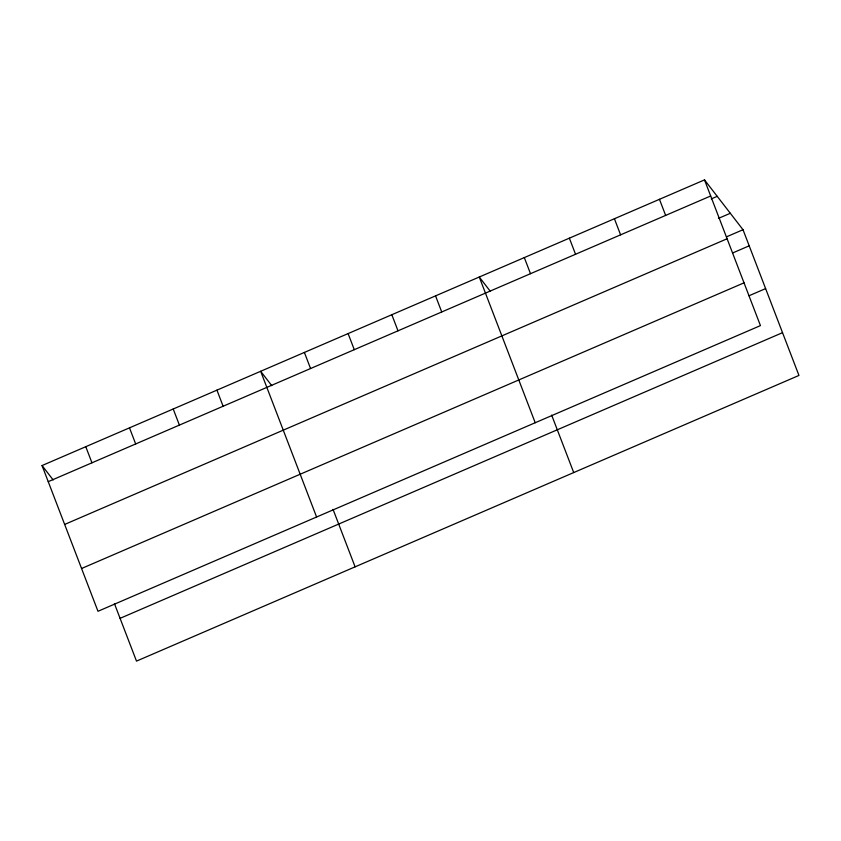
<?xml version="1.0" encoding="UTF-8"?>
<svg xmlns="http://www.w3.org/2000/svg" width="841" height="841" viewBox="0 0 841 841"><rect width="100%" height="100%" fill="white"/><g stroke="black" fill="none" stroke-linecap="round" stroke-linejoin="round"><path stroke-width="1.26" d="M704.506 179.89L760.443 325.614L97.987 611.281L42.05 465.557L704.506 179.89L743.013 229.719L798.95 375.443L136.494 661.11L114.439 603.649M48.231 481.662L710.687 195.985M711.286 198.886L717.215 196.331M718.445 218.387L730.303 213.278M726.414 236.878L743.013 229.719M64.652 524.437L727.108 238.76M732.595 252.983L749.194 245.824M81.566 568.505L744.022 282.839M749.016 295.759L765.615 288.6M120.074 618.345L782.529 332.668M490.387 291.406L479.265 277.015L535.212 422.739M271.78 385.672L260.657 371.28L316.594 517.005M42.05 465.557L53.172 479.948M659.46 199.306L665.641 215.412M614.414 218.734L620.595 234.839M569.368 238.161L575.549 254.266M524.311 257.588L530.503 273.693M551.654 415.107L573.72 472.568M435.543 295.864L441.725 311.969M391.822 314.723L398.003 330.828M348.1 333.572L354.282 349.677M304.379 352.432L310.56 368.537M333.047 509.383L355.102 566.845M216.936 390.14L223.117 406.245M173.214 408.989L179.396 425.094M129.493 427.848L135.674 443.953M85.771 446.697L91.953 462.802"/></g></svg>
